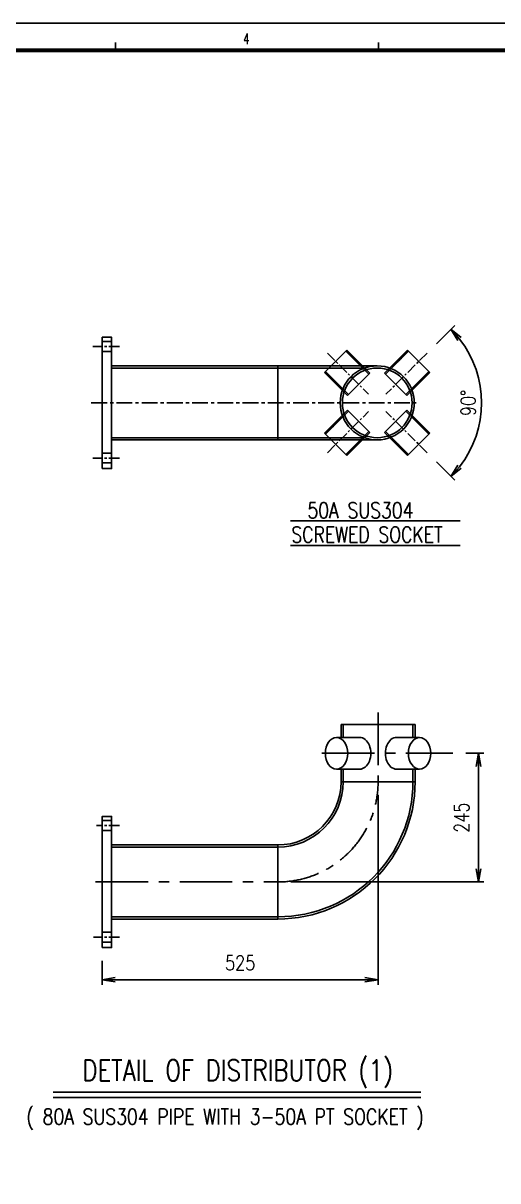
# Model space of a CAD drawing. Extents: x 0 to 36769, y -42 to 11490.
# Drawn here: x 19181 to 20988, y 7075 to 11484 of the extents above; entities that cross this region are included whole.
import ezdxf
from ezdxf.enums import TextEntityAlignment as Align

# ---------------------------------------------------------------- set-up
doc = ezdxf.new("R2010")
doc.units = 0
doc.header["$LTSCALE"] = 160
doc.header["$MEASUREMENT"] = 0
doc.linetypes.add('CENTER', pattern=[2, 1.25, -0.25, 0.25, -0.25])
doc.layers.get('0').update_dxf_attribs({"linetype": 'CONTINUOUS'})
doc.layers.get('DEFPOINTS').update_dxf_attribs({"linetype": 'CONTINUOUS'})
for name, color, linetype in [('DIM', 7, 'CONTINUOUS'), ('EQI', 3, 'CONTINUOUS'), ('P-1', 6, 'CONTINUOUS'), ('T-F', 7, 'CONTINUOUS'), ('T-N', 4, 'CONTINUOUS'), ('ZL', 5, 'CONTINUOUS'), ('機器', 3, 'CONTINUOUS')]:
    doc.layers.add(name, color=color, linetype=linetype)
doc.styles.add('NMS2', font='romans.shx', dxfattribs={"width": 0.7})
doc.styles.add('ROMANSEXTFONT', font='romans.shx', dxfattribs={"width": 0.8, "bigfont": 'extfont.shx'})
doc.dimstyles.get("Standard").update_dxf_attribs({"dimscale": 20, "dimtxt": 2.8, "dimasz": 2.5, "dimexe": 1, "dimexo": 2.5, "dimgap": 0.8, "dimtad": 1, "dimdec": 0, "dimrnd": 0.5, "dimzin": 9, "dimdsep": 46, "dimtxsty": 'ROMANSEXTFONT', "dimblk": 'OPEN', "dimcen": -0.6, "dimclrd": 256, "dimclre": 256, "dimclrt": 2, "dimadec": 0, "dimazin": 0, "dimtfac": 1, "dimtdec": 0, "dimtmove": 1, "dimatfit": 3, "dimldrblk": 'OPEN', "dimfxl": 0, "dimtvp": 1, "dimtolj": 1, "dimtzin": 9, "dimarcsym": 0})

# ---------------------------------------------------------------- blocks, each defined once
blk = doc.blocks.new('_OPEN')
at = {"color": 0, "linetype": 'ByBlock'}
for p, q in [((-1, 0.167), (0, 0)), ((0, 0), (-1, -0.167)), ((0, 0), (-1, 0))]:
    blk.add_line(p, q, dxfattribs=at)
blk = doc.blocks.new('*D106')
at = {"linetype": 'ByBlock'}
for p, q in [((20532, 8545.1), (20532, 7820.9)), ((19482, 7963.1), (19482, 7963.1)), ((19482, 7913.1), (19482, 7820.9)), ((19482, 7840.9), (20532, 7840.9))]:
    blk.add_line(p, q, dxfattribs=at)
at = {"layer": 'DEFPOINTS', "linetype": 'ByBlock'}
for p in [(20532, 8595.1), (19482, 7963.1)]:
    blk.add_point(p, dxfattribs=at)
at = {"linetype": 'ByBlock', "xscale": 50, "yscale": 50, "zscale": 50, "rotation": 180}
blk.add_blockref('_OPEN', (19482, 7840.9), dxfattribs=at)
at = {"linetype": 'ByBlock', "xscale": 50, "yscale": 50, "zscale": 50}
blk.add_blockref('_OPEN', (20532, 7840.9), dxfattribs=at)
at = {"color": 2, "linetype": 'ByBlock', "insert": (20007, 7904.9), "char_height": 56, "attachment_point": 5, "style": 'ROMANSEXTFONT'}
blk.add_mtext('525', dxfattribs=at)
blk = doc.blocks.new('*D121')
at = {"linetype": 'ByBlock'}
for p, q in [((20815.8, 8703.1), (20815.8, 8703.1)), ((20865.8, 8703.1), (20934, 8703.1)), ((20914, 8703.1), (20914, 8213.1)), ((20200, 8213.1), (20934, 8213.1))]:
    blk.add_line(p, q, dxfattribs=at)
at = {"layer": 'DEFPOINTS', "linetype": 'ByBlock'}
for p in [(20815.8, 8703.1), (20150, 8213.1)]:
    blk.add_point(p, dxfattribs=at)
at = {"linetype": 'ByBlock', "xscale": 50, "yscale": 50, "zscale": 50}
for p, rotation in [((20914, 8703.1), 90), ((20914, 8213.1), 270)]:
    blk.add_blockref('_OPEN', p, dxfattribs=dict(at, rotation=rotation))
at = {"color": 2, "linetype": 'ByBlock', "insert": (20850, 8458.1), "char_height": 56, "attachment_point": 5, "rotation": 90, "style": 'ROMANSEXTFONT'}
blk.add_mtext('245', dxfattribs=at)
blk = doc.blocks.new('*D128')
at = {"linetype": 'ByBlock'}
for p, q in [((20753.7, 10262.8), (20823.4, 10332.4)), ((20753.7, 9812.6), (20823.4, 9743))]:
    blk.add_line(p, q, dxfattribs=at)
blk.add_arc((20528.7, 10037.7), 396.8, 322.2251, 37.7749, dxfattribs=at)
at = {"layer": 'DEFPOINTS', "linetype": 'ByBlock'}
for p in [(20718.4, 10227.4), (20561.4, 10070.4), (20561.4, 10005), (20718.4, 9848)]:
    blk.add_point(p, dxfattribs=at)
at = {"linetype": 'ByBlock', "xscale": 50, "yscale": 50, "zscale": 50}
for p, rotation in [((20809.2, 10318.3), 131.3874558388219), ((20809.2, 9757.1), 228.612544161178)]:
    blk.add_blockref('_OPEN', p, dxfattribs=dict(at, rotation=rotation))
at = {"color": 2, "linetype": 'ByBlock', "insert": (20875.2, 10037.4), "char_height": 56, "attachment_point": 5, "rotation": 89.9509, "style": 'ROMANSEXTFONT'}
blk.add_mtext('90%%D', dxfattribs=at)

msp = doc.modelspace()

# ---------------------------------------------------------------- linework, layer by layer
at = {"color": 7}
for p, q in [((19295.03389, 7412.76812), (20695.03389, 7412.76812)), ((19295.03389, 7392.76812), (20695.03389, 7392.76812))]:
    msp.add_line(p, q, dxfattribs=at)
at = {"layer": 'DIM'}
for p, q in [((20199.08516, 9587.96578), (20844.58312, 9587.96578)), ((20199.08516, 9495.03565), (20844.58312, 9495.03565))]:
    msp.add_line(p, q, dxfattribs=at)
at = {"layer": 'EQI', "color": 6}
for p, q in [((20327.90674, 10152.89404), (20413.46667, 10238.45397)), ((20409.50687, 10234.49417), (20497.03618, 10146.96486)), ((20413.46667, 10238.45397), (20500.99598, 10150.92465)), ((20643.84205, 10238.45397), (20556.31274, 10150.92465)), ((20647.80185, 10234.49417), (20560.27254, 10146.96486)), ((20643.84205, 10238.45397), (20729.40198, 10152.89404)), ((20458.62532, 10185.2156), (20459.99416, 10183.84676)), ((20327.90674, 10152.89404), (20415.43606, 10065.36473)), ((20331.86654, 10156.85384), (20419.39585, 10069.32453)), ((20500.99598, 10150.92465), (20415.43606, 10065.36473)), ((20475.97491, 10175.94573), (20472.01511, 10171.98593)), ((20641.87266, 10065.36473), (20556.31274, 10150.92465)), ((20585.29361, 10171.98593), (20581.33381, 10175.94573)), ((20725.44218, 10156.85384), (20637.91287, 10069.32453)), ((20729.40198, 10152.89404), (20641.87266, 10065.36473)), ((20676.16361, 10107.73539), (20674.79477, 10106.36655)), ((20394.37478, 10094.3456), (20390.41498, 10090.3858)), ((20666.89374, 10090.3858), (20662.93394, 10094.3456)), ((20327.90674, 9922.51866), (20415.43606, 10010.04797)), ((20415.43606, 10010.04797), (20500.99598, 9924.48805)), ((20556.31274, 9924.48805), (20641.87266, 10010.04797)), ((20729.40198, 9922.51866), (20641.87266, 10010.04797)), ((20331.86654, 9918.55886), (20419.39585, 10006.08817)), ((20381.14511, 9967.67731), (20382.51395, 9969.04615)), ((20390.41498, 9985.0269), (20394.37478, 9981.0671)), ((20725.44218, 9918.55886), (20637.91287, 10006.08817)), ((20662.93394, 9981.0671), (20666.89374, 9985.0269)), ((20413.46667, 9836.95873), (20327.90674, 9922.51866)), ((20409.50687, 9840.91853), (20497.03618, 9928.44784)), ((20413.46667, 9836.95873), (20500.99598, 9924.48805)), ((20643.84205, 9836.95873), (20556.31274, 9924.48805)), ((20647.80185, 9840.91853), (20560.27254, 9928.44784)), ((20729.40198, 9922.51866), (20643.84205, 9836.95873)), ((20472.01511, 9903.42677), (20475.97491, 9899.46697)), ((20581.33381, 9899.46697), (20585.29361, 9903.42677)), ((20598.68341, 9890.1971), (20597.31456, 9891.56594))]:
    msp.add_line(p, q, dxfattribs=at)
at = {"layer": 'EQI', "color": 6, "linetype": 'CENTER'}
for p, q in [((20412.18368, 10237.17098), (20412.01621, 10231.82471)), ((20412.01621, 10231.82471), (20417.36247, 10231.99219)), ((20417.36247, 10231.99219), (20417.195, 10226.64592)), ((20645.29252, 10231.82471), (20639.94625, 10231.99219)), ((20639.94625, 10231.99219), (20640.11373, 10226.64592)), ((20645.12504, 10237.17098), (20645.29252, 10231.82471)), ((20417.195, 10226.64592), (20422.54126, 10226.8134)), ((20422.54126, 10226.8134), (20422.37379, 10221.46713)), ((20422.37379, 10221.46713), (20427.72005, 10221.63461)), ((20427.72005, 10221.63461), (20427.55258, 10216.28834)), ((20427.55258, 10216.28834), (20432.89884, 10216.45582)), ((20432.89884, 10216.45582), (20432.73137, 10211.10955)), ((20432.73137, 10211.10955), (20438.07763, 10211.27703)), ((20438.07763, 10211.27703), (20437.91016, 10205.93076)), ((20437.91016, 10205.93076), (20443.25642, 10206.09824)), ((20443.25642, 10206.09824), (20443.08895, 10200.75197)), ((20443.08895, 10200.75197), (20448.43521, 10200.91945)), ((20448.43521, 10200.91945), (20448.26774, 10195.57318)), ((20448.26774, 10195.57318), (20453.614, 10195.74066)), ((20453.614, 10195.74066), (20453.44653, 10190.39439)), ((20453.44653, 10190.39439), (20458.79279, 10190.56187)), ((20458.79279, 10190.56187), (20458.62532, 10185.2156)), ((20458.62532, 10185.2156), (20463.97158, 10185.38308)), ((20463.97158, 10185.38308), (20463.80411, 10180.03681)), ((20593.33714, 10185.38308), (20593.50462, 10180.03681)), ((20598.68341, 10185.2156), (20593.33714, 10185.38308)), ((20603.8622, 10190.39439), (20598.51593, 10190.56187)), ((20598.51593, 10190.56187), (20598.68341, 10185.2156)), ((20609.04099, 10195.57318), (20603.69472, 10195.74066)), ((20603.69472, 10195.74066), (20603.8622, 10190.39439)), ((20614.21978, 10200.75197), (20608.87351, 10200.91945)), ((20608.87351, 10200.91945), (20609.04099, 10195.57318)), ((20619.39857, 10205.93076), (20614.0523, 10206.09824)), ((20614.0523, 10206.09824), (20614.21978, 10200.75197)), ((20624.57736, 10211.10955), (20619.23109, 10211.27703)), ((20619.23109, 10211.27703), (20619.39857, 10205.93076)), ((20629.75615, 10216.28834), (20624.40988, 10216.45582)), ((20624.40988, 10216.45582), (20624.57736, 10211.10955)), ((20634.93494, 10221.46713), (20629.58867, 10221.63461)), ((20629.58867, 10221.63461), (20629.75615, 10216.28834)), ((20640.11373, 10226.64592), (20634.76746, 10226.8134)), ((20634.76746, 10226.8134), (20634.93494, 10221.46713)), ((20329.18973, 10154.17703), (20334.536, 10154.3445)), ((20334.536, 10154.3445), (20334.36852, 10148.99824)), ((20334.36852, 10148.99824), (20339.71479, 10149.16571)), ((20339.71479, 10149.16571), (20339.54731, 10143.81945)), ((20339.54731, 10143.81945), (20344.89358, 10143.98692)), ((20344.89358, 10143.98692), (20344.7261, 10138.64066)), ((20463.80411, 10180.03681), (20469.15037, 10180.20429)), ((20469.15037, 10180.20429), (20468.9829, 10174.85802)), ((20468.9829, 10174.85802), (20474.32916, 10175.0255)), ((20474.32916, 10175.0255), (20474.3057, 10174.27652)), ((20582.97956, 10175.0255), (20583.00302, 10174.27652)), ((20588.32582, 10174.85802), (20582.97956, 10175.0255)), ((20588.15835, 10180.20429), (20588.32582, 10174.85802)), ((20593.50462, 10180.03681), (20588.15835, 10180.20429)), ((20717.76141, 10143.81945), (20712.41514, 10143.98692)), ((20712.41514, 10143.98692), (20712.58262, 10138.64066)), ((20722.9402, 10148.99824), (20717.59393, 10149.16571)), ((20717.59393, 10149.16571), (20717.76141, 10143.81945)), ((20728.11899, 10154.17703), (20722.77272, 10154.3445)), ((20722.77272, 10154.3445), (20722.9402, 10148.99824)), ((20344.7261, 10138.64066), (20350.07237, 10138.80813)), ((20350.07237, 10138.80813), (20349.90489, 10133.46187)), ((20349.90489, 10133.46187), (20355.25116, 10133.62934)), ((20355.25116, 10133.62934), (20355.08368, 10128.28308)), ((20355.08368, 10128.28308), (20360.42995, 10128.45055)), ((20360.42995, 10128.45055), (20360.26247, 10123.10429)), ((20360.26247, 10123.10429), (20365.60874, 10123.27176)), ((20365.60874, 10123.27176), (20365.44126, 10117.9255)), ((20365.44126, 10117.9255), (20370.78753, 10118.09297)), ((20370.78753, 10118.09297), (20370.62005, 10112.74671)), ((20370.62005, 10112.74671), (20375.96632, 10112.91418)), ((20375.96632, 10112.91418), (20375.79884, 10107.56792)), ((20375.79884, 10107.56792), (20381.14511, 10107.73539)), ((20381.14511, 10107.73539), (20380.97763, 10102.38913)), ((20380.97763, 10102.38913), (20386.3239, 10102.5566)), ((20386.3239, 10102.5566), (20386.15642, 10097.21034)), ((20386.15642, 10097.21034), (20391.50269, 10097.37781)), ((20391.50269, 10097.37781), (20391.33521, 10092.03155)), ((20671.1523, 10097.21034), (20665.80603, 10097.37781)), ((20665.80603, 10097.37781), (20665.97351, 10092.03155)), ((20670.98482, 10102.5566), (20671.1523, 10097.21034)), ((20676.33109, 10102.38913), (20670.98482, 10102.5566)), ((20676.16361, 10107.73539), (20676.33109, 10102.38913)), ((20681.50988, 10107.56792), (20676.16361, 10107.73539)), ((20681.3424, 10112.91418), (20681.50988, 10107.56792)), ((20686.68867, 10112.74671), (20681.3424, 10112.91418)), ((20686.52119, 10118.09297), (20686.68867, 10112.74671)), ((20691.86746, 10117.9255), (20686.52119, 10118.09297)), ((20691.69998, 10123.27176), (20691.86746, 10117.9255)), ((20697.04625, 10123.10429), (20691.69998, 10123.27176)), ((20702.22504, 10128.28308), (20696.87877, 10128.45055)), ((20696.87877, 10128.45055), (20697.04625, 10123.10429)), ((20702.05756, 10133.62934), (20702.22504, 10128.28308)), ((20707.40383, 10133.46187), (20702.05756, 10133.62934)), ((20707.23635, 10138.80813), (20707.40383, 10133.46187)), ((20712.58262, 10138.64066), (20707.23635, 10138.80813)), ((20391.33521, 10092.03155), (20392.08419, 10092.05501)), ((20665.97351, 10092.03155), (20665.22453, 10092.05501)), ((20375.96632, 9962.49852), (20375.79884, 9967.84478)), ((20375.79884, 9967.84478), (20381.14511, 9967.67731)), ((20381.14511, 9967.67731), (20380.97763, 9973.02357)), ((20380.97763, 9973.02357), (20386.3239, 9972.8561)), ((20386.15642, 9978.20236), (20391.50269, 9978.03489)), ((20386.3239, 9972.8561), (20386.15642, 9978.20236)), ((20391.50269, 9978.03489), (20391.33521, 9983.38115)), ((20391.33521, 9983.38115), (20392.08419, 9983.35769)), ((20665.97351, 9983.38115), (20665.22453, 9983.35769)), ((20665.80603, 9978.03489), (20665.97351, 9983.38115)), ((20671.1523, 9978.20236), (20665.80603, 9978.03489)), ((20670.98482, 9972.8561), (20671.1523, 9978.20236)), ((20676.33109, 9973.02357), (20670.98482, 9972.8561)), ((20676.16361, 9967.67731), (20676.33109, 9973.02357)), ((20681.50988, 9967.84478), (20676.16361, 9967.67731)), ((20681.3424, 9962.49852), (20681.50988, 9967.84478)), ((20329.18973, 9921.23567), (20334.536, 9921.0682)), ((20334.36852, 9926.41446), (20339.71479, 9926.24699)), ((20334.536, 9921.0682), (20334.36852, 9926.41446)), ((20339.71479, 9926.24699), (20339.54731, 9931.59325)), ((20339.54731, 9931.59325), (20344.89358, 9931.42578)), ((20344.89358, 9931.42578), (20344.7261, 9936.77204)), ((20344.7261, 9936.77204), (20350.07237, 9936.60457)), ((20350.07237, 9936.60457), (20349.90489, 9941.95083)), ((20349.90489, 9941.95083), (20355.25116, 9941.78336)), ((20355.25116, 9941.78336), (20355.08368, 9947.12962)), ((20355.08368, 9947.12962), (20360.42995, 9946.96215)), ((20360.26247, 9952.30841), (20365.60874, 9952.14094)), ((20360.42995, 9946.96215), (20360.26247, 9952.30841)), ((20365.60874, 9952.14094), (20365.44126, 9957.4872)), ((20365.44126, 9957.4872), (20370.78753, 9957.31973)), ((20370.78753, 9957.31973), (20370.62005, 9962.66599)), ((20370.62005, 9962.66599), (20375.96632, 9962.49852)), ((20686.68867, 9962.66599), (20681.3424, 9962.49852)), ((20686.52119, 9957.31973), (20686.68867, 9962.66599)), ((20691.86746, 9957.4872), (20686.52119, 9957.31973)), ((20691.69998, 9952.14094), (20691.86746, 9957.4872)), ((20697.04625, 9952.30841), (20691.69998, 9952.14094)), ((20696.87877, 9946.96215), (20697.04625, 9952.30841)), ((20702.22504, 9947.12962), (20696.87877, 9946.96215)), ((20702.05756, 9941.78336), (20702.22504, 9947.12962)), ((20707.40383, 9941.95083), (20702.05756, 9941.78336)), ((20707.23635, 9936.60457), (20707.40383, 9941.95083)), ((20712.58262, 9936.77204), (20707.23635, 9936.60457)), ((20712.41514, 9931.42578), (20712.58262, 9936.77204)), ((20717.76141, 9931.59325), (20712.41514, 9931.42578)), ((20717.59393, 9926.24699), (20717.76141, 9931.59325)), ((20722.9402, 9926.41446), (20717.59393, 9926.24699)), ((20722.77272, 9921.0682), (20722.9402, 9926.41446)), ((20728.11899, 9921.23567), (20722.77272, 9921.0682)), ((20448.26774, 9879.83952), (20453.614, 9879.67204)), ((20448.43521, 9874.49325), (20448.26774, 9879.83952)), ((20453.44653, 9885.01831), (20458.79279, 9884.85083)), ((20453.614, 9879.67204), (20453.44653, 9885.01831)), ((20458.79279, 9884.85083), (20458.62532, 9890.1971)), ((20458.62532, 9890.1971), (20463.97158, 9890.02962)), ((20463.97158, 9890.02962), (20463.80411, 9895.37589)), ((20463.80411, 9895.37589), (20469.15037, 9895.20841)), ((20469.15037, 9895.20841), (20468.9829, 9900.55468)), ((20468.9829, 9900.55468), (20474.32916, 9900.3872)), ((20474.32916, 9900.3872), (20474.3057, 9901.13618)), ((20582.97956, 9900.3872), (20583.00302, 9901.13618)), ((20588.32582, 9900.55468), (20582.97956, 9900.3872)), ((20588.15835, 9895.20841), (20588.32582, 9900.55468)), ((20593.50462, 9895.37589), (20588.15835, 9895.20841)), ((20593.33714, 9890.02962), (20593.50462, 9895.37589)), ((20598.68341, 9890.1971), (20593.33714, 9890.02962)), ((20598.51593, 9884.85083), (20598.68341, 9890.1971)), ((20603.8622, 9885.01831), (20598.51593, 9884.85083)), ((20603.69472, 9879.67204), (20603.8622, 9885.01831)), ((20609.04099, 9879.83952), (20603.69472, 9879.67204)), ((20608.87351, 9874.49325), (20609.04099, 9879.83952)), ((20412.01621, 9843.58799), (20417.36247, 9843.42051)), ((20412.18368, 9838.24172), (20412.01621, 9843.58799)), ((20417.195, 9848.76678), (20422.54126, 9848.5993)), ((20417.36247, 9843.42051), (20417.195, 9848.76678)), ((20422.37379, 9853.94557), (20427.72005, 9853.77809)), ((20422.54126, 9848.5993), (20422.37379, 9853.94557)), ((20427.72005, 9853.77809), (20427.55258, 9859.12436)), ((20427.55258, 9859.12436), (20432.89884, 9858.95688)), ((20432.73137, 9864.30315), (20438.07763, 9864.13567)), ((20432.89884, 9858.95688), (20432.73137, 9864.30315)), ((20438.07763, 9864.13567), (20437.91016, 9869.48194)), ((20437.91016, 9869.48194), (20443.25642, 9869.31446)), ((20443.25642, 9869.31446), (20443.08895, 9874.66073)), ((20443.08895, 9874.66073), (20448.43521, 9874.49325)), ((20614.21978, 9874.66073), (20608.87351, 9874.49325)), ((20614.0523, 9869.31446), (20614.21978, 9874.66073)), ((20619.39857, 9869.48194), (20614.0523, 9869.31446)), ((20619.23109, 9864.13567), (20619.39857, 9869.48194)), ((20624.57736, 9864.30315), (20619.23109, 9864.13567)), ((20624.40988, 9858.95688), (20624.57736, 9864.30315)), ((20629.75615, 9859.12436), (20624.40988, 9858.95688)), ((20629.58867, 9853.77809), (20629.75615, 9859.12436)), ((20634.93494, 9853.94557), (20629.58867, 9853.77809)), ((20634.76746, 9848.5993), (20634.93494, 9853.94557)), ((20640.11373, 9848.76678), (20634.76746, 9848.5993)), ((20639.94625, 9843.42051), (20640.11373, 9848.76678)), ((20645.29252, 9843.58799), (20639.94625, 9843.42051)), ((20645.12504, 9838.24172), (20645.29252, 9843.58799))]:
    msp.add_line(p, q, dxfattribs=at)
at = {"layer": 'EQI', "color": 1, "linetype": 'CENTER', "ltscale": 0.2}
for p, q in [((20338.92067, 10227.44004), (20495.93195, 10070.42876)), ((20718.38805, 10227.44004), (20561.37677, 10070.42876)), ((20338.92067, 9847.97266), (20495.93195, 10004.98394)), ((20718.38805, 9847.97266), (20561.37677, 10004.98394))]:
    msp.add_line(p, q, dxfattribs=at)
at = {"layer": 'EQI', "color": 1, "linetype": 'CENTER', "ltscale": 0.3}
msp.add_line((19440.50688, 10037.70635), (20685.5789, 10037.70635), dxfattribs=at)
at = {"layer": 'EQI'}
for p, q in [((20391.02314, 8813.05131), (20673.02314, 8813.05131)), ((20374.05549, 8763.55131), (20461.5848, 8763.55131)), ((20689.9908, 8763.55131), (20602.46149, 8763.55131)), ((20374.05549, 8642.55131), (20461.5848, 8642.55131)), ((20689.9908, 8642.55131), (20602.46149, 8642.55131)), ((20391.02314, 8595.05131), (20673.02314, 8595.05131))]:
    msp.add_line(p, q, dxfattribs=at)
at = {"layer": 'EQI', "ltscale": 0.8}
for p, q in [((20391.02314, 8763.55131), (20391.02314, 8813.05131)), ((20399.42314, 8763.55131), (20399.42314, 8813.05131)), ((20664.62314, 8763.55131), (20664.62314, 8813.05131)), ((20673.02314, 8763.55131), (20673.02314, 8813.05131)), ((20391.02314, 8595.05131), (20391.02314, 8642.55131)), ((20399.42314, 8595.05131), (20399.42314, 8642.55131)), ((20664.62314, 8595.05131), (20664.62314, 8642.55131)), ((20673.02314, 8595.05131), (20673.02314, 8642.55131))]:
    msp.add_line(p, q, dxfattribs=at)
at = {"layer": 'EQI', "extrusion": (0, 0, -1)}
msp.add_ellipse((20374.05549, 8703.05131), major_axis=(0, 60.5), ratio=0.7071067812, dxfattribs=at)
msp.add_ellipse((20461.5848, 8703.05131), major_axis=(0, 60.5), ratio=0.7071067812, start_param=0, end_param=3.1415926536, dxfattribs=at)
at = {"layer": 'EQI'}
msp.add_ellipse((20602.46149, 8703.05131), major_axis=(0, 60.5), ratio=0.7071067812, start_param=0, end_param=3.1415926536, dxfattribs=at)
msp.add_ellipse((20689.9908, 8703.05131), major_axis=(0, 60.5), ratio=0.7071067812, dxfattribs=at)
at = {"layer": 'P-1', "color": 4, "linetype": 'ByBlock'}
for p, q in [((19482.02314, 10271.70634), (19518.02314, 10271.70634)), ((19482.02314, 10233.70634), (19518.02314, 10233.70634)), ((19482.02314, 9846.70636), (19518.02314, 9846.70636)), ((19482.02314, 9808.70636), (19518.02314, 9808.70636)), ((19482.02314, 8447.0513), (19518.02314, 8447.0513)), ((19482.02314, 8409.0513), (19518.02314, 8409.0513)), ((19482.02314, 8022.05132), (19518.02314, 8022.05132)), ((19482.02314, 7984.05132), (19518.02314, 7984.05132))]:
    msp.add_line(p, q, dxfattribs=at)
at = {"layer": 'P-1', "linetype": 'ByBlock'}
for points in [[(19482.02314, 9787.70636), (19518.02314, 9787.70636), (19518.02314, 10287.70634), (19482.02314, 10287.70634)], [(19482.02314, 7963.05132), (19518.02314, 7963.05132), (19518.02314, 8463.0513), (19482.02314, 8463.0513)]]:
    msp.add_lwpolyline(points, close=True, dxfattribs=at)
at = {"layer": 'T-F'}
for p, q in [((19533.20113, 11380.23779), (19533.20113, 11410.23779)), ((20533.20113, 11380.23779), (20533.20113, 11410.23779))]:
    msp.add_line(p, q, dxfattribs=at)
at = {"layer": 'T-F', "const_width": 14}
msp.add_lwpolyline([(16533.20113, 11380.23779), (32433.20113, 11380.23779), (32433.20113, 170.23779), (16533.20113, 170.23779)], close=True, dxfattribs=at)
at = {"layer": 'ZL'}
msp.add_lwpolyline([(16427.60224, 11483.72736), (32525.18276, 11483.72736), (32525.18276, -29.88022), (16427.60224, -29.88022)], close=True, dxfattribs=at)
at = {"layer": '機器', "color": 7, "linetype": 'CENTER', "ltscale": 0.2}
for p, q in [((19547.34731, 10252.70635), (19446.26193, 10252.70635)), ((19547.34731, 9827.70635), (19446.26193, 9827.70635)), ((19547.34731, 8428.05131), (19460.34985, 8428.05131)), ((19547.34731, 8003.05131), (19449.29675, 8003.05131))]:
    msp.add_line(p, q, dxfattribs=at)
at = {"layer": '機器', "color": 7, "linetype": 'CENTER'}
for p, q in [((19482.78561, 10252.70635), (19464.10952, 10252.70635)), ((19482.78561, 9827.70635), (19464.10952, 9827.70635)), ((19482.78561, 8428.05131), (19478.19744, 8428.05131)), ((19482.78561, 8003.05131), (19467.14435, 8003.05131))]:
    msp.add_line(p, q, dxfattribs=at)
at = {"layer": '機器'}
for p, q in [((20528.65436, 10178.70635), (19518.02314, 10178.70635)), ((20471.56158, 10170.30635), (19518.02314, 10170.30635)), ((20150.02314, 10178.70635), (20150.02314, 9896.70635)), ((20471.56158, 9905.10635), (19518.02314, 9905.10635)), ((20528.65436, 9896.70635), (19518.02314, 9896.70635)), ((20150.02314, 8354.05131), (19518.02314, 8354.05131)), ((20150.02314, 8345.65131), (19518.02314, 8345.65131)), ((20150.02314, 8354.05131), (20150.02314, 8072.05131)), ((20150.02314, 8080.45131), (19518.02314, 8080.45131)), ((20150.02314, 8072.05131), (19518.02314, 8072.05131))]:
    msp.add_line(p, q, dxfattribs=at)
at = {"layer": '機器', "color": 1, "linetype": 'CENTER'}
for p, q in [((20532.02314, 8858.53183), (20532.02314, 8595.05131)), ((20317.72388, 8703.05131), (20815.83178, 8703.05131)), ((19457.02745, 8213.05131), (20150.02314, 8213.05131))]:
    msp.add_line(p, q, dxfattribs=at)
at = {"layer": '機器'}
for radius in [141, 132.6]:
    msp.add_circle((20528.65436, 10037.70635), radius, dxfattribs=at)
at = {"layer": '機器', "ltscale": 0.8}
for radius in [514.6, 523, 249.4, 241]:
    msp.add_arc((20150.02314, 8595.05131), radius, 270, 360, dxfattribs=at)
at = {"layer": '機器', "color": 1, "linetype": 'CENTER', "ltscale": 0.8}
msp.add_arc((20150.02314, 8595.05131), 382, 270, 360, dxfattribs=at)

# ---------------------------------------------------------------- texts
at = {"color": 2, "style": 'ROMANSEXTFONT', "width": 0.8}
for s, p in [('50A SUS304', (20263.33348, 9598.86346)), ('SCREWED SOCKET', (20202.01016, 9505.93333)), ('( 80A SUS304 PIPE WITH 3-50A PT SOCKET )', (19193.84052, 7289.25273))]:
    msp.add_text(s, height=60, dxfattribs=at).set_placement(p)
msp.add_text('DETAIL OF DISTRIBUTOR (1)', height=80, dxfattribs=at).set_placement((19997.53385, 7489.56086), align=Align.MIDDLE)
at = {"layer": 'T-N', "color": 4, "style": 'NMS2', "width": 0.7}
msp.add_text('4', height=40, dxfattribs=at).set_placement((20018.43055, 11403.79223))

# ---------------------------------------------------------------- dimensions: what is measured, and where the dimension line sits
at = {"layer": 'DIM'}
dim = msp.add_linear_dim(base=(20913.99664, 8213.05131), p1=(20815.83178, 8703.05131), p2=(20150.02314, 8213.05131), angle=90, text='245', dimstyle='Standard', dxfattribs=at)
dim.commit()
dim.dimension.update_dxf_attribs({"geometry": '*D121', "text_midpoint": (20849.99664, 8458.05131)})
dim = msp.add_linear_dim(base=(20532.02314, 7840.94687), p1=(19482.02314, 7963.05132), p2=(20532.02314, 8595.05131), text='525', dimstyle='Standard', dxfattribs=at)
dim.commit()
dim.dimension.update_dxf_attribs({"geometry": '*D106', "text_midpoint": (20007.02314, 7904.94687)})
at = {"layer": 'EQI'}
dim = msp.add_angular_dim_2l(base=(20911.90337, 10140.39761), line1=((20718.38805, 9847.97266), (20561.37677, 10004.98394)), line2=((20718.38805, 10227.44004), (20561.37677, 10070.42876)), text='90%%D', dimstyle='Standard', dxfattribs=at)
dim.commit()
dim.dimension.update_dxf_attribs({"geometry": '*D128', "text_midpoint": (20875.23354, 10037.40956), "dimtype": 162})

doc.saveas('drawing.dxf')
